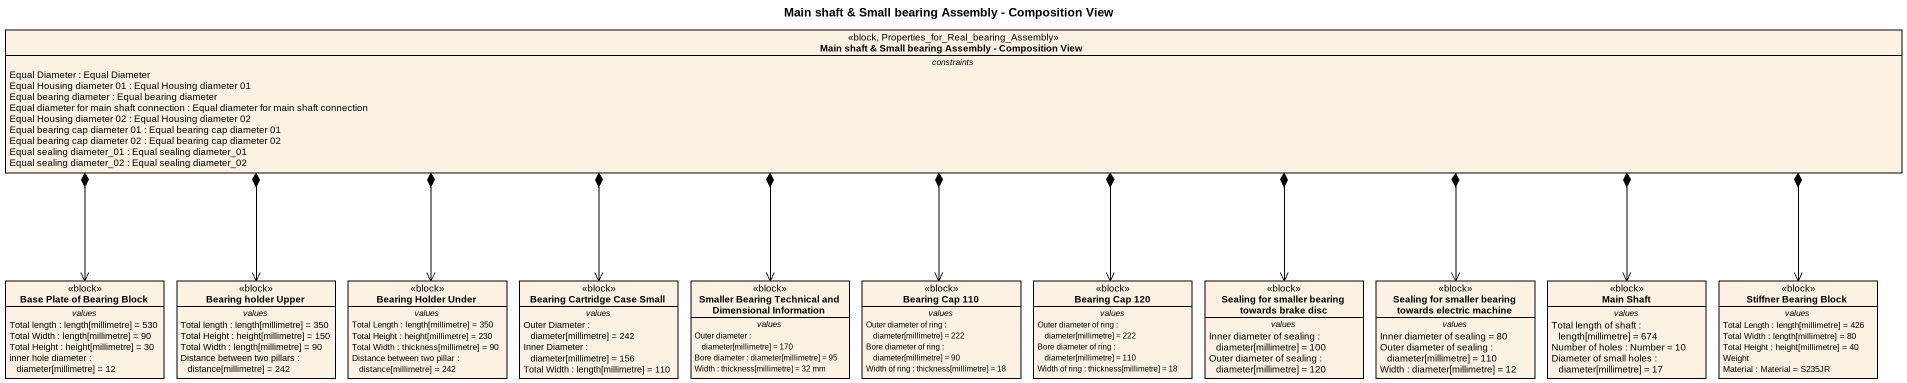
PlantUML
@startuml
title Main shaft & Small bearing Assembly - Composition View
hide circle
hide empty members
class "Main shaft & Small bearing Assembly - Composition View" as Main_shaft_Small_bearing <<block, Properties_for_Real_bearing_Assembly>> {
  -- constraints --
  Equal Diameter : Equal Diameter
  Equal Housing diameter 01 : Equal Housing diameter 01
  Equal bearing diameter : Equal bearing diameter
  Equal diameter for main shaft connection : Equal diameter for main shaft connection
  Equal Housing diameter 02 : Equal Housing diameter 02
  Equal bearing cap diameter 01 : Equal bearing cap diameter 01
  Equal bearing cap diameter 02 : Equal bearing cap diameter 02
  Equal sealing diameter_01 : Equal sealing diameter_01
  Equal sealing diameter_02 : Equal sealing diameter_02
}
class "Base Plate of Bearing Block" as Base_Plate_of_Bearing_Block <<block>> {
  -- values --
  Total length : length[millimetre] = 530
  Total Width : length[millimetre] = 90
  Total Height : height[millimetre] = 30
  inner hole diameter : diameter[millimetre] = 12
}
class "Bearing holder Upper" as Bearing_holder_Upper <<block>> {
  -- values --
  Total length : length[millimetre] = 350
  Total Height : height[millimetre] = 150
  Total Width : length[millimetre] = 90
  Distance between two pillars : distance[millimetre] = 242
}
class "Bearing Holder Under" as Bearing_Holder_Under <<block>> {
  -- values --
  Total Length : length[millimetre] = 350
  Total Height : height[millimetre] = 230
  Total Width : thickness[millimetre] = 90
  Distance between two pillar : distance[millimetre] = 242
}
class "Bearing Cartridge Case Small" as Bearing_Cartridge_Case_Small <<block>> {
  -- values --
  Outer Diameter : diameter[millimetre] = 242
  Inner Diameter : diameter[millimetre] = 156
  Total Width : length[millimetre] = 110
}
class "Smaller Bearing Technical and Dimensional Information" as Smaller_Bearing_Technical <<block>> {
  -- values --
  Outer diameter : diameter[millimetre] = 170
  Bore diameter : diameter[millimetre] = 95
  Width : thickness[millimetre] = 32 mm
}
class "Bearing Cap 110" as Bearing_Cap_110 <<block>> {
  -- values --
  Outer diameter of ring : diameter[millimetre] = 222
  Bore diameter of ring : diameter[millimetre] = 90
  Width of ring : thickness[millimetre] = 18
}
class "Bearing Cap 120" as Bearing_Cap_120 <<block>> {
  -- values --
  Outer diameter of ring : diameter[millimetre] = 222
  Bore diameter of ring : diameter[millimetre] = 110
  Width of ring : thickness[millimetre] = 18
}
class "Sealing for smaller bearing towards brake disc" as Sealing_for_smaller_bearing <<block>> {
  -- values --
  Inner diameter of sealing : diameter[millimetre] = 100
  Outer diameter of sealing : diameter[millimetre] = 120
}
class "Sealing for smaller bearing towards electric machine" as Sealing_for_smaller_bearing_2 <<block>> {
  -- values --
  Inner diameter of sealing = 80
  Outer diameter of sealing : diameter[millimetre] = 110
  Width : diameter[millimetre] = 12
}
class "Main Shaft" as Main_Shaft <<block>> {
  -- values --
  Total length of shaft : length[millimetre] = 674
  Number of holes : Number = 10
  Diameter of small holes : diameter[millimetre] = 17
}
class "Stiffner Bearing Block" as Stiffner_Bearing_Block <<block>> {
  -- values --
  Total Length : length[millimetre] = 426
  Total Width : length[millimetre] = 80
  Total Height : height[millimetre] = 40
  Weight
  Material : Material = S235JR
}
Main_shaft_Small_bearing *-left-> Base_Plate_of_Bearing_Block
Main_shaft_Small_bearing *-left-> Bearing_holder_Upper
Main_shaft_Small_bearing *-left-> Bearing_Holder_Under
Main_shaft_Small_bearing *--> Bearing_Cartridge_Case_Small
Main_shaft_Small_bearing *--> Smaller_Bearing_Technical
Main_shaft_Small_bearing *--> Bearing_Cap_110
Main_shaft_Small_bearing *--> Bearing_Cap_120
Main_shaft_Small_bearing *--> Sealing_for_smaller_bearing
Main_shaft_Small_bearing *-right-> Sealing_for_smaller_bearing_2
Main_shaft_Small_bearing *-right-> Main_Shaft
Main_shaft_Small_bearing *-right-> Stiffner_Bearing_Block
@enduml
